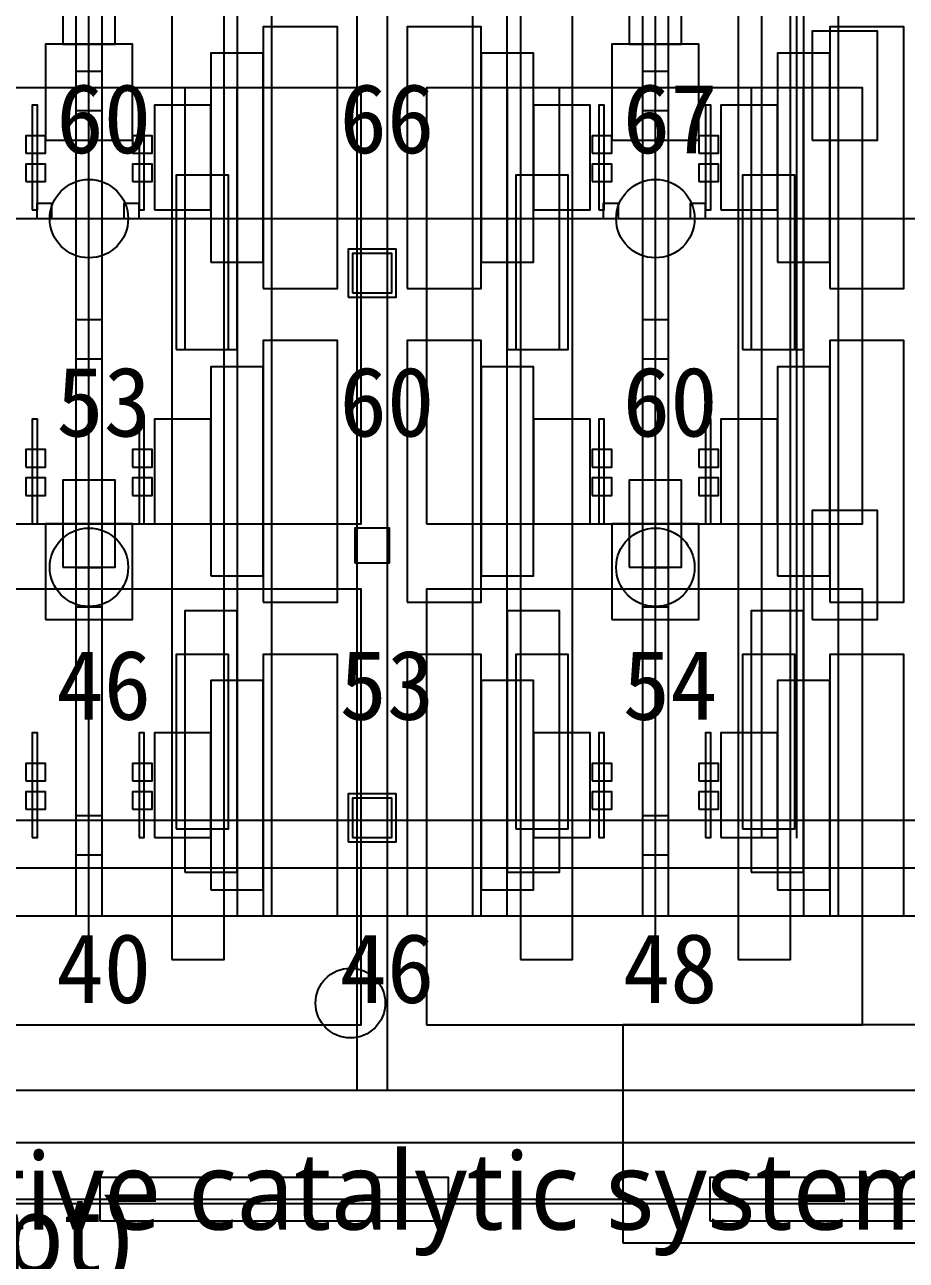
# Model space of a CAD drawing. Header units: metres. Extents: x -1640 to 1560, y -268 to 2338.
# Drawn here: x -341.73 to -321.49, y 1962.1 to 1990.45 of the extents above; entities that cross this region are included whole.
import ezdxf

# ---------------------------------------------------------------- set-up
doc = ezdxf.new("R2010")
doc.units = ezdxf.units.M
for name, color, linetype in [('1F_CHL', 4, 'Continuous'), ('1F_EHS_GAS_DETECTOR', 6, 'Continuous'), ('1F_EHS_SAFETY_SHOWER_EYEWASH_CONCEPT', 3, 'Continuous'), ('1F_PUMP', 2, 'Continuous'), ('1F_SCR', 3, 'Continuous'), ('1F_STRUCT_COLUMN', 8, 'Continuous'), ('1F_ZONE', 3, 'Continuous'), ('2F_CSF_LATERAL_RACK_CONCEPT', 9, 'Continuous'), ('2F_EHS_GAS_DETECTOR', 6, 'Continuous'), ('2F_RFG', 5, 'Continuous'), ('2F_STRUCT_COLUMN', 8, 'Continuous'), ('2F_VMB', 6, 'Continuous'), ('2F_ZONE', 3, 'Continuous'), ('3F_CLEANROOM_OVERHEAD_PIPE_DUCT_CONCEPT', 9, 'Continuous'), ('3F_EHS_EGRESS_DIST_M', 2, 'Continuous'), ('3F_ETCH', 2, 'Continuous'), ('3F_FOUP', 5, 'Continuous'), ('3F_OHT', 9, 'Continuous'), ('3F_OHTV', 1, 'Continuous'), ('3F_STRUCT_COLUMN', 8, 'Continuous'), ('3F_TBAR', 6, 'Continuous'), ('3F_ZONE', 3, 'Continuous'), ('4F_DCC', 3, 'Continuous'), ('4F_FFU', 1, 'Continuous'), ('4F_STRUCT_PLENUM_TRUSS_CONCEPT', 9, 'Continuous'), ('4F_ZONE', 3, 'Continuous'), ('5F_CHL', 4, 'Continuous'), ('5F_EHS_GAS_DETECTOR', 6, 'Continuous'), ('5F_EHS_SAFETY_SHOWER_EYEWASH_CONCEPT', 3, 'Continuous'), ('5F_PUMP', 2, 'Continuous'), ('5F_SCR', 3, 'Continuous'), ('5F_STRUCT_COLUMN', 8, 'Continuous'), ('5F_ZONE', 3, 'Continuous'), ('6F_CSF_LATERAL_RACK_CONCEPT', 9, 'Continuous'), ('6F_EHS_GAS_DETECTOR', 6, 'Continuous'), ('6F_RFG', 5, 'Continuous'), ('6F_STRUCT_COLUMN', 8, 'Continuous'), ('6F_VMB', 6, 'Continuous'), ('6F_ZONE', 3, 'Continuous'), ('7F_CLEANROOM_OVERHEAD_PIPE_DUCT_CONCEPT', 9, 'Continuous'), ('7F_EHS_EGRESS_DIST_M', 2, 'Continuous'), ('7F_ETCH', 2, 'Continuous'), ('7F_FOUP', 5, 'Continuous'), ('7F_OHT', 9, 'Continuous'), ('7F_OHTV', 1, 'Continuous'), ('7F_STRUCT_COLUMN', 8, 'Continuous'), ('7F_TBAR', 6, 'Continuous'), ('7F_ZONE', 3, 'Continuous'), ('8F_DCC', 3, 'Continuous'), ('8F_FFU', 1, 'Continuous'), ('8F_STRUCT_PLENUM_TRUSS_CONCEPT', 9, 'Continuous'), ('8F_ZONE', 3, 'Continuous'), ('EHS_GAS_SUPPLY', 3, 'Continuous'), ('EHS_PROCESS_EXHAUST', 1, 'Continuous'), ('EHS_TREATED_EXHAUST', 30, 'Continuous'), ('RF_RSC', 4, 'Continuous'), ('UTIL_CHW.R_CONCEPT', 2, 'Continuous'), ('UTIL_CHW.S_CONCEPT', 1, 'Continuous'), ('UTIL_EXH.ACID_CONCEPT', 4, 'Continuous'), ('UTIL_EXH.ALK_CONCEPT', 5, 'Continuous'), ('UTIL_GAS.SPEC_CONCEPT', 3, 'Continuous'), ('UTIL_PCW.R_CONCEPT', 1, 'Continuous'), ('UTIL_PCW.S_CONCEPT', 6, 'Continuous'), ('UTIL_TEXT', 7, 'Continuous'), ('UTIL_WW.AA_CONCEPT', 3, 'Continuous'), ('UTIL_WW.F_CONCEPT', 2, 'Continuous'), ('UTIL_WW.ORG_CONCEPT', 4, 'Continuous')]:
    doc.layers.add(name, color=color, linetype=linetype)
doc.styles.add('KO', font='malgun.ttf')

msp = doc.modelspace()

# ---------------------------------------------------------------- linework, layer by layer
at = {"layer": '1F_CHL'}
for points in [[(-323.65, 1987.8), (-322.15, 1987.8), (-322.15, 1990.3), (-323.65, 1990.3)], [(-323.65, 1976.8), (-322.15, 1976.8), (-322.15, 1979.3), (-323.65, 1979.3)]]:
    msp.add_lwpolyline(points, close=True, dxfattribs=at)
at = {"layer": '1F_EHS_GAS_DETECTOR'}
for centre in [(-340.25, 1978), (-327.25, 1978)]:
    msp.add_circle(centre, 0.9, dxfattribs=at)
at = {"layer": '1F_EHS_SAFETY_SHOWER_EYEWASH_CONCEPT'}
msp.add_circle((-334.25, 1968), 0.8, dxfattribs=at)
at = {"layer": '1F_PUMP'}
for points in [[(-338.25, 1983), (-337.05, 1983), (-337.05, 1987), (-338.25, 1987)], [(-330.45, 1983), (-329.25, 1983), (-329.25, 1987), (-330.45, 1987)], [(-325.25, 1983), (-324.05, 1983), (-324.05, 1987), (-325.25, 1987)], [(-338.25, 1972), (-337.05, 1972), (-337.05, 1976), (-338.25, 1976)], [(-330.45, 1972), (-329.25, 1972), (-329.25, 1976), (-330.45, 1976)], [(-325.25, 1972), (-324.05, 1972), (-324.05, 1976), (-325.25, 1976)]]:
    msp.add_lwpolyline(points, close=True, dxfattribs=at)
at = {"layer": '1F_SCR'}
for points in [[(-341.25, 1987.8), (-339.25, 1987.8), (-339.25, 1990), (-341.25, 1990)], [(-328.25, 1987.8), (-326.25, 1987.8), (-326.25, 1990), (-328.25, 1990)], [(-341.25, 1976.8), (-339.25, 1976.8), (-339.25, 1979), (-341.25, 1979)], [(-328.25, 1976.8), (-326.25, 1976.8), (-326.25, 1979), (-328.25, 1979)]]:
    msp.add_lwpolyline(points, close=True, dxfattribs=at)
at = {"layer": '1F_STRUCT_COLUMN'}
for points in [[(-334.3, 1984.2), (-333.2, 1984.2), (-333.2, 1985.3), (-334.3, 1985.3)], [(-334.3, 1971.7), (-333.2, 1971.7), (-333.2, 1972.8), (-334.3, 1972.8)]]:
    msp.add_lwpolyline(points, close=True, dxfattribs=at)
at = {"layer": '1F_ZONE'}
msp.add_lwpolyline([(-472, 1966), (-247.5, 1966), (-247.5, 2117), (-472, 2117)], close=True, dxfattribs=at)
at = {"layer": '2F_CSF_LATERAL_RACK_CONCEPT'}
for points in [[(-336.85, 1970), (-336.05, 1970), (-336.05, 2113), (-336.85, 2113)], [(-331.45, 1970), (-330.65, 1970), (-330.65, 2113), (-331.45, 2113)], [(-323.85, 1970), (-323.05, 1970), (-323.05, 2113), (-323.85, 2113)]]:
    msp.add_lwpolyline(points, close=True, dxfattribs=at)
at = {"layer": '2F_EHS_GAS_DETECTOR'}
for centre in [(-340.25, 1986), (-327.25, 1986)]:
    msp.add_circle(centre, 0.9, dxfattribs=at)
at = {"layer": '2F_RFG'}
for points in [[(-338.05, 1983), (-336.85, 1983), (-336.85, 1989), (-338.05, 1989)], [(-330.65, 1983), (-329.45, 1983), (-329.45, 1989), (-330.65, 1989)], [(-325.05, 1983), (-323.85, 1983), (-323.85, 1989), (-325.05, 1989)], [(-338.05, 1971), (-336.85, 1971), (-336.85, 1977), (-338.05, 1977)], [(-330.65, 1971), (-329.45, 1971), (-329.45, 1977), (-330.65, 1977)], [(-325.05, 1971), (-323.85, 1971), (-323.85, 1977), (-325.05, 1977)]]:
    msp.add_lwpolyline(points, close=True, dxfattribs=at)
at = {"layer": '2F_STRUCT_COLUMN'}
for points in [[(-334.2, 1984.3), (-333.3, 1984.3), (-333.3, 1985.2), (-334.2, 1985.2)], [(-334.2, 1971.8), (-333.3, 1971.8), (-333.3, 1972.7), (-334.2, 1972.7)]]:
    msp.add_lwpolyline(points, close=True, dxfattribs=at)
at = {"layer": '2F_VMB'}
for points in [[(-340.85, 1990), (-339.65, 1990), (-339.65, 1992), (-340.85, 1992)], [(-327.85, 1990), (-326.65, 1990), (-326.65, 1992), (-327.85, 1992)], [(-340.85, 1978), (-339.65, 1978), (-339.65, 1980), (-340.85, 1980)], [(-327.85, 1978), (-326.65, 1978), (-326.65, 1980), (-327.85, 1980)]]:
    msp.add_lwpolyline(points, close=True, dxfattribs=at)
at = {"layer": '2F_ZONE'}
msp.add_lwpolyline([(-472, 1966), (-247.5, 1966), (-247.5, 2117), (-472, 2117)], close=True, dxfattribs=at)
at = {"layer": '3F_CLEANROOM_OVERHEAD_PIPE_DUCT_CONCEPT'}
for points in [[(-338.35, 1969), (-337.15, 1969), (-337.15, 2114), (-338.35, 2114)], [(-330.35, 1969), (-329.15, 1969), (-329.15, 2114), (-330.35, 2114)], [(-325.35, 1969), (-324.15, 1969), (-324.15, 2114), (-325.35, 2114)]]:
    msp.add_lwpolyline(points, close=True, dxfattribs=at)
at = {"layer": '3F_ETCH'}
for points in [[(-336.25, 1984.4), (-334.55, 1984.4), (-334.55, 1990.4), (-336.25, 1990.4)], [(-332.95, 1984.4), (-331.25, 1984.4), (-331.25, 1990.4), (-332.95, 1990.4)], [(-323.25, 1984.4), (-321.55, 1984.4), (-321.55, 1990.4), (-323.25, 1990.4)], [(-337.45, 1985), (-336.25, 1985), (-336.25, 1989.8), (-337.45, 1989.8)], [(-331.25, 1985), (-330.05, 1985), (-330.05, 1989.8), (-331.25, 1989.8)], [(-324.45, 1985), (-323.25, 1985), (-323.25, 1989.8), (-324.45, 1989.8)], [(-338.75, 1986.2), (-337.45, 1986.2), (-337.45, 1988.6), (-338.75, 1988.6)], [(-330.05, 1986.2), (-328.75, 1986.2), (-328.75, 1988.6), (-330.05, 1988.6)], [(-325.75, 1986.2), (-324.45, 1986.2), (-324.45, 1988.6), (-325.75, 1988.6)], [(-336.25, 1977.2), (-334.55, 1977.2), (-334.55, 1983.2), (-336.25, 1983.2)], [(-332.95, 1977.2), (-331.25, 1977.2), (-331.25, 1983.2), (-332.95, 1983.2)], [(-323.25, 1977.2), (-321.55, 1977.2), (-321.55, 1983.2), (-323.25, 1983.2)], [(-337.45, 1977.8), (-336.25, 1977.8), (-336.25, 1982.6), (-337.45, 1982.6)], [(-331.25, 1977.8), (-330.05, 1977.8), (-330.05, 1982.6), (-331.25, 1982.6)], [(-324.45, 1977.8), (-323.25, 1977.8), (-323.25, 1982.6), (-324.45, 1982.6)], [(-338.75, 1979), (-337.45, 1979), (-337.45, 1981.4), (-338.75, 1981.4)], [(-330.05, 1979), (-328.75, 1979), (-328.75, 1981.4), (-330.05, 1981.4)], [(-325.75, 1979), (-324.45, 1979), (-324.45, 1981.4), (-325.75, 1981.4)], [(-336.25, 1970), (-334.55, 1970), (-334.55, 1976), (-336.25, 1976)], [(-332.95, 1970), (-331.25, 1970), (-331.25, 1976), (-332.95, 1976)], [(-323.25, 1970), (-321.55, 1970), (-321.55, 1976), (-323.25, 1976)], [(-337.45, 1970.6), (-336.25, 1970.6), (-336.25, 1975.4), (-337.45, 1975.4)], [(-331.25, 1970.6), (-330.05, 1970.6), (-330.05, 1975.4), (-331.25, 1975.4)], [(-324.45, 1970.6), (-323.25, 1970.6), (-323.25, 1975.4), (-324.45, 1975.4)], [(-338.75, 1971.8), (-337.45, 1971.8), (-337.45, 1974.2), (-338.75, 1974.2)], [(-330.05, 1971.8), (-328.75, 1971.8), (-328.75, 1974.2), (-330.05, 1974.2)], [(-325.75, 1971.8), (-324.45, 1971.8), (-324.45, 1974.2), (-325.75, 1974.2)]]:
    msp.add_lwpolyline(points, close=True, dxfattribs=at)
at = {"layer": '3F_FOUP'}
for points in [[(-341.7, 1987.5), (-341.25, 1987.5), (-341.25, 1987.9), (-341.7, 1987.9)], [(-339.25, 1987.5), (-338.8, 1987.5), (-338.8, 1987.9), (-339.25, 1987.9)], [(-328.7, 1987.5), (-328.25, 1987.5), (-328.25, 1987.9), (-328.7, 1987.9)], [(-326.25, 1987.5), (-325.8, 1987.5), (-325.8, 1987.9), (-326.25, 1987.9)], [(-341.7, 1986.85), (-341.25, 1986.85), (-341.25, 1987.25), (-341.7, 1987.25)], [(-339.25, 1986.85), (-338.8, 1986.85), (-338.8, 1987.25), (-339.25, 1987.25)], [(-328.7, 1986.85), (-328.25, 1986.85), (-328.25, 1987.25), (-328.7, 1987.25)], [(-326.25, 1986.85), (-325.8, 1986.85), (-325.8, 1987.25), (-326.25, 1987.25)], [(-341.7, 1980.3), (-341.25, 1980.3), (-341.25, 1980.7), (-341.7, 1980.7)], [(-339.25, 1980.3), (-338.8, 1980.3), (-338.8, 1980.7), (-339.25, 1980.7)], [(-328.7, 1980.3), (-328.25, 1980.3), (-328.25, 1980.7), (-328.7, 1980.7)], [(-326.25, 1980.3), (-325.8, 1980.3), (-325.8, 1980.7), (-326.25, 1980.7)], [(-341.7, 1979.65), (-341.25, 1979.65), (-341.25, 1980.05), (-341.7, 1980.05)], [(-339.25, 1979.65), (-338.8, 1979.65), (-338.8, 1980.05), (-339.25, 1980.05)], [(-328.7, 1979.65), (-328.25, 1979.65), (-328.25, 1980.05), (-328.7, 1980.05)], [(-326.25, 1979.65), (-325.8, 1979.65), (-325.8, 1980.05), (-326.25, 1980.05)], [(-341.7, 1973.1), (-341.25, 1973.1), (-341.25, 1973.5), (-341.7, 1973.5)], [(-339.25, 1973.1), (-338.8, 1973.1), (-338.8, 1973.5), (-339.25, 1973.5)], [(-328.7, 1973.1), (-328.25, 1973.1), (-328.25, 1973.5), (-328.7, 1973.5)], [(-326.25, 1973.1), (-325.8, 1973.1), (-325.8, 1973.5), (-326.25, 1973.5)], [(-341.7, 1972.45), (-341.25, 1972.45), (-341.25, 1972.85), (-341.7, 1972.85)], [(-339.25, 1972.45), (-338.8, 1972.45), (-338.8, 1972.85), (-339.25, 1972.85)], [(-328.7, 1972.45), (-328.25, 1972.45), (-328.25, 1972.85), (-328.7, 1972.85)], [(-326.25, 1972.45), (-325.8, 1972.45), (-325.8, 1972.85), (-326.25, 1972.85)]]:
    msp.add_lwpolyline(points, close=True, dxfattribs=at)
at = {"layer": '3F_OHT'}
for p, q in [((-340.25, 1969), (-340.25, 2037.5)), ((-327.25, 1969), (-327.25, 2037.5))]:
    msp.add_line(p, q, dxfattribs=at)
at = {"layer": '3F_OHTV'}
for points in [[(-340.55, 1988.48), (-339.95, 1988.48), (-339.95, 1989.38), (-340.55, 1989.38)], [(-327.55, 1988.48), (-326.95, 1988.48), (-326.95, 1989.38), (-327.55, 1989.38)], [(-340.55, 1982.78), (-339.95, 1982.78), (-339.95, 1983.68), (-340.55, 1983.68)], [(-327.55, 1982.78), (-326.95, 1982.78), (-326.95, 1983.68), (-327.55, 1983.68)], [(-340.55, 1977.09), (-339.95, 1977.09), (-339.95, 1977.99), (-340.55, 1977.99)], [(-327.55, 1977.09), (-326.95, 1977.09), (-326.95, 1977.99), (-327.55, 1977.99)], [(-340.55, 1971.4), (-339.95, 1971.4), (-339.95, 1972.3), (-340.55, 1972.3)], [(-327.55, 1971.4), (-326.95, 1971.4), (-326.95, 1972.3), (-327.55, 1972.3)]]:
    msp.add_lwpolyline(points, close=True, dxfattribs=at)
at = {"layer": '3F_STRUCT_COLUMN'}
msp.add_lwpolyline([(-334.15, 1978.1), (-333.35, 1978.1), (-333.35, 1978.9), (-334.15, 1978.9)], close=True, dxfattribs=at)
at = {"layer": '3F_TBAR'}
for points in [[(-341.55, 1986.2), (-341.43, 1986.2), (-341.43, 1988.6), (-341.55, 1988.6)], [(-339.1, 1986.2), (-338.98, 1986.2), (-338.98, 1988.6), (-339.1, 1988.6)], [(-328.55, 1986.2), (-328.43, 1986.2), (-328.43, 1988.6), (-328.55, 1988.6)], [(-326.1, 1986.2), (-325.98, 1986.2), (-325.98, 1988.6), (-326.1, 1988.6)], [(-341.55, 1979), (-341.43, 1979), (-341.43, 1981.4), (-341.55, 1981.4)], [(-339.1, 1979), (-338.98, 1979), (-338.98, 1981.4), (-339.1, 1981.4)], [(-328.55, 1979), (-328.43, 1979), (-328.43, 1981.4), (-328.55, 1981.4)], [(-326.1, 1979), (-325.98, 1979), (-325.98, 1981.4), (-326.1, 1981.4)], [(-341.55, 1971.8), (-341.43, 1971.8), (-341.43, 1974.2), (-341.55, 1974.2)], [(-339.1, 1971.8), (-338.98, 1971.8), (-338.98, 1974.2), (-339.1, 1974.2)], [(-328.55, 1971.8), (-328.43, 1971.8), (-328.43, 1974.2), (-328.55, 1974.2)], [(-326.1, 1971.8), (-325.98, 1971.8), (-325.98, 1974.2), (-326.1, 1974.2)]]:
    msp.add_lwpolyline(points, close=True, dxfattribs=at)
at = {"layer": '3F_ZONE'}
msp.add_lwpolyline([(-472, 1966), (-247.5, 1966), (-247.5, 2117), (-472, 2117)], close=True, dxfattribs=at)
at = {"layer": '4F_DCC'}
for points in [[(-340, 1963), (-332, 1963), (-332, 1964), (-340, 1964)], [(-326, 1963), (-318, 1963), (-318, 1964), (-326, 1964)]]:
    msp.add_lwpolyline(points, close=True, dxfattribs=at)
at = {"layer": '4F_FFU'}
for points in [[(-344, 1979), (-334, 1979), (-334, 1989), (-344, 1989)], [(-332.5, 1979), (-322.5, 1979), (-322.5, 1989), (-332.5, 1989)], [(-344, 1967.5), (-334, 1967.5), (-334, 1977.5), (-344, 1977.5)], [(-332.5, 1967.5), (-322.5, 1967.5), (-322.5, 1977.5), (-332.5, 1977.5)]]:
    msp.add_lwpolyline(points, close=True, dxfattribs=at)
at = {"layer": '4F_STRUCT_PLENUM_TRUSS_CONCEPT'}
msp.add_lwpolyline([(-334.1, 1966), (-333.4, 1966), (-333.4, 2117), (-334.1, 2117)], close=True, dxfattribs=at)
at = {"layer": '4F_ZONE'}
msp.add_lwpolyline([(-472, 1966), (-247.5, 1966), (-247.5, 2117), (-472, 2117)], close=True, dxfattribs=at)
at = {"layer": '5F_CHL'}
for points in [[(-323.65, 1987.8), (-322.15, 1987.8), (-322.15, 1990.3), (-323.65, 1990.3)], [(-323.65, 1976.8), (-322.15, 1976.8), (-322.15, 1979.3), (-323.65, 1979.3)]]:
    msp.add_lwpolyline(points, close=True, dxfattribs=at)
at = {"layer": '5F_EHS_GAS_DETECTOR'}
for centre in [(-340.25, 1978), (-327.25, 1978)]:
    msp.add_circle(centre, 0.9, dxfattribs=at)
at = {"layer": '5F_EHS_SAFETY_SHOWER_EYEWASH_CONCEPT'}
msp.add_circle((-334.25, 1968), 0.8, dxfattribs=at)
at = {"layer": '5F_PUMP'}
for points in [[(-338.25, 1983), (-337.05, 1983), (-337.05, 1987), (-338.25, 1987)], [(-330.45, 1983), (-329.25, 1983), (-329.25, 1987), (-330.45, 1987)], [(-325.25, 1983), (-324.05, 1983), (-324.05, 1987), (-325.25, 1987)], [(-338.25, 1972), (-337.05, 1972), (-337.05, 1976), (-338.25, 1976)], [(-330.45, 1972), (-329.25, 1972), (-329.25, 1976), (-330.45, 1976)], [(-325.25, 1972), (-324.05, 1972), (-324.05, 1976), (-325.25, 1976)]]:
    msp.add_lwpolyline(points, close=True, dxfattribs=at)
at = {"layer": '5F_SCR'}
for points in [[(-341.25, 1987.8), (-339.25, 1987.8), (-339.25, 1990), (-341.25, 1990)], [(-328.25, 1987.8), (-326.25, 1987.8), (-326.25, 1990), (-328.25, 1990)], [(-341.25, 1976.8), (-339.25, 1976.8), (-339.25, 1979), (-341.25, 1979)], [(-328.25, 1976.8), (-326.25, 1976.8), (-326.25, 1979), (-328.25, 1979)]]:
    msp.add_lwpolyline(points, close=True, dxfattribs=at)
at = {"layer": '5F_STRUCT_COLUMN'}
for points in [[(-334.3, 1984.2), (-333.2, 1984.2), (-333.2, 1985.3), (-334.3, 1985.3)], [(-334.3, 1971.7), (-333.2, 1971.7), (-333.2, 1972.8), (-334.3, 1972.8)]]:
    msp.add_lwpolyline(points, close=True, dxfattribs=at)
at = {"layer": '5F_ZONE'}
msp.add_lwpolyline([(-472, 1966), (-247.5, 1966), (-247.5, 2117), (-472, 2117)], close=True, dxfattribs=at)
at = {"layer": '6F_CSF_LATERAL_RACK_CONCEPT'}
for points in [[(-336.85, 1970), (-336.05, 1970), (-336.05, 2113), (-336.85, 2113)], [(-331.45, 1970), (-330.65, 1970), (-330.65, 2113), (-331.45, 2113)], [(-323.85, 1970), (-323.05, 1970), (-323.05, 2113), (-323.85, 2113)]]:
    msp.add_lwpolyline(points, close=True, dxfattribs=at)
at = {"layer": '6F_EHS_GAS_DETECTOR'}
for centre in [(-340.25, 1986), (-327.25, 1986)]:
    msp.add_circle(centre, 0.9, dxfattribs=at)
at = {"layer": '6F_RFG'}
for points in [[(-338.05, 1983), (-336.85, 1983), (-336.85, 1989), (-338.05, 1989)], [(-330.65, 1983), (-329.45, 1983), (-329.45, 1989), (-330.65, 1989)], [(-325.05, 1983), (-323.85, 1983), (-323.85, 1989), (-325.05, 1989)], [(-338.05, 1971), (-336.85, 1971), (-336.85, 1977), (-338.05, 1977)], [(-330.65, 1971), (-329.45, 1971), (-329.45, 1977), (-330.65, 1977)], [(-325.05, 1971), (-323.85, 1971), (-323.85, 1977), (-325.05, 1977)]]:
    msp.add_lwpolyline(points, close=True, dxfattribs=at)
at = {"layer": '6F_STRUCT_COLUMN'}
for points in [[(-334.2, 1984.3), (-333.3, 1984.3), (-333.3, 1985.2), (-334.2, 1985.2)], [(-334.2, 1971.8), (-333.3, 1971.8), (-333.3, 1972.7), (-334.2, 1972.7)]]:
    msp.add_lwpolyline(points, close=True, dxfattribs=at)
at = {"layer": '6F_VMB'}
for points in [[(-340.85, 1990), (-339.65, 1990), (-339.65, 1992), (-340.85, 1992)], [(-327.85, 1990), (-326.65, 1990), (-326.65, 1992), (-327.85, 1992)], [(-340.85, 1978), (-339.65, 1978), (-339.65, 1980), (-340.85, 1980)], [(-327.85, 1978), (-326.65, 1978), (-326.65, 1980), (-327.85, 1980)]]:
    msp.add_lwpolyline(points, close=True, dxfattribs=at)
at = {"layer": '6F_ZONE'}
msp.add_lwpolyline([(-472, 1966), (-247.5, 1966), (-247.5, 2117), (-472, 2117)], close=True, dxfattribs=at)
at = {"layer": '7F_CLEANROOM_OVERHEAD_PIPE_DUCT_CONCEPT'}
for points in [[(-338.35, 1969), (-337.15, 1969), (-337.15, 2114), (-338.35, 2114)], [(-330.35, 1969), (-329.15, 1969), (-329.15, 2114), (-330.35, 2114)], [(-325.35, 1969), (-324.15, 1969), (-324.15, 2114), (-325.35, 2114)]]:
    msp.add_lwpolyline(points, close=True, dxfattribs=at)
at = {"layer": '7F_ETCH'}
for points in [[(-336.25, 1984.4), (-334.55, 1984.4), (-334.55, 1990.4), (-336.25, 1990.4)], [(-332.95, 1984.4), (-331.25, 1984.4), (-331.25, 1990.4), (-332.95, 1990.4)], [(-323.25, 1984.4), (-321.55, 1984.4), (-321.55, 1990.4), (-323.25, 1990.4)], [(-337.45, 1985), (-336.25, 1985), (-336.25, 1989.8), (-337.45, 1989.8)], [(-331.25, 1985), (-330.05, 1985), (-330.05, 1989.8), (-331.25, 1989.8)], [(-324.45, 1985), (-323.25, 1985), (-323.25, 1989.8), (-324.45, 1989.8)], [(-338.75, 1986.2), (-337.45, 1986.2), (-337.45, 1988.6), (-338.75, 1988.6)], [(-330.05, 1986.2), (-328.75, 1986.2), (-328.75, 1988.6), (-330.05, 1988.6)], [(-325.75, 1986.2), (-324.45, 1986.2), (-324.45, 1988.6), (-325.75, 1988.6)], [(-336.25, 1977.2), (-334.55, 1977.2), (-334.55, 1983.2), (-336.25, 1983.2)], [(-332.95, 1977.2), (-331.25, 1977.2), (-331.25, 1983.2), (-332.95, 1983.2)], [(-323.25, 1977.2), (-321.55, 1977.2), (-321.55, 1983.2), (-323.25, 1983.2)], [(-337.45, 1977.8), (-336.25, 1977.8), (-336.25, 1982.6), (-337.45, 1982.6)], [(-331.25, 1977.8), (-330.05, 1977.8), (-330.05, 1982.6), (-331.25, 1982.6)], [(-324.45, 1977.8), (-323.25, 1977.8), (-323.25, 1982.6), (-324.45, 1982.6)], [(-338.75, 1979), (-337.45, 1979), (-337.45, 1981.4), (-338.75, 1981.4)], [(-330.05, 1979), (-328.75, 1979), (-328.75, 1981.4), (-330.05, 1981.4)], [(-325.75, 1979), (-324.45, 1979), (-324.45, 1981.4), (-325.75, 1981.4)], [(-336.25, 1970), (-334.55, 1970), (-334.55, 1976), (-336.25, 1976)], [(-332.95, 1970), (-331.25, 1970), (-331.25, 1976), (-332.95, 1976)], [(-323.25, 1970), (-321.55, 1970), (-321.55, 1976), (-323.25, 1976)], [(-337.45, 1970.6), (-336.25, 1970.6), (-336.25, 1975.4), (-337.45, 1975.4)], [(-331.25, 1970.6), (-330.05, 1970.6), (-330.05, 1975.4), (-331.25, 1975.4)], [(-324.45, 1970.6), (-323.25, 1970.6), (-323.25, 1975.4), (-324.45, 1975.4)], [(-338.75, 1971.8), (-337.45, 1971.8), (-337.45, 1974.2), (-338.75, 1974.2)], [(-330.05, 1971.8), (-328.75, 1971.8), (-328.75, 1974.2), (-330.05, 1974.2)], [(-325.75, 1971.8), (-324.45, 1971.8), (-324.45, 1974.2), (-325.75, 1974.2)]]:
    msp.add_lwpolyline(points, close=True, dxfattribs=at)
at = {"layer": '7F_FOUP'}
for points in [[(-341.7, 1987.5), (-341.25, 1987.5), (-341.25, 1987.9), (-341.7, 1987.9)], [(-339.25, 1987.5), (-338.8, 1987.5), (-338.8, 1987.9), (-339.25, 1987.9)], [(-328.7, 1987.5), (-328.25, 1987.5), (-328.25, 1987.9), (-328.7, 1987.9)], [(-326.25, 1987.5), (-325.8, 1987.5), (-325.8, 1987.9), (-326.25, 1987.9)], [(-341.7, 1986.85), (-341.25, 1986.85), (-341.25, 1987.25), (-341.7, 1987.25)], [(-339.25, 1986.85), (-338.8, 1986.85), (-338.8, 1987.25), (-339.25, 1987.25)], [(-328.7, 1986.85), (-328.25, 1986.85), (-328.25, 1987.25), (-328.7, 1987.25)], [(-326.25, 1986.85), (-325.8, 1986.85), (-325.8, 1987.25), (-326.25, 1987.25)], [(-341.7, 1980.3), (-341.25, 1980.3), (-341.25, 1980.7), (-341.7, 1980.7)], [(-339.25, 1980.3), (-338.8, 1980.3), (-338.8, 1980.7), (-339.25, 1980.7)], [(-328.7, 1980.3), (-328.25, 1980.3), (-328.25, 1980.7), (-328.7, 1980.7)], [(-326.25, 1980.3), (-325.8, 1980.3), (-325.8, 1980.7), (-326.25, 1980.7)], [(-341.7, 1979.65), (-341.25, 1979.65), (-341.25, 1980.05), (-341.7, 1980.05)], [(-339.25, 1979.65), (-338.8, 1979.65), (-338.8, 1980.05), (-339.25, 1980.05)], [(-328.7, 1979.65), (-328.25, 1979.65), (-328.25, 1980.05), (-328.7, 1980.05)], [(-326.25, 1979.65), (-325.8, 1979.65), (-325.8, 1980.05), (-326.25, 1980.05)], [(-341.7, 1973.1), (-341.25, 1973.1), (-341.25, 1973.5), (-341.7, 1973.5)], [(-339.25, 1973.1), (-338.8, 1973.1), (-338.8, 1973.5), (-339.25, 1973.5)], [(-328.7, 1973.1), (-328.25, 1973.1), (-328.25, 1973.5), (-328.7, 1973.5)], [(-326.25, 1973.1), (-325.8, 1973.1), (-325.8, 1973.5), (-326.25, 1973.5)], [(-341.7, 1972.45), (-341.25, 1972.45), (-341.25, 1972.85), (-341.7, 1972.85)], [(-339.25, 1972.45), (-338.8, 1972.45), (-338.8, 1972.85), (-339.25, 1972.85)], [(-328.7, 1972.45), (-328.25, 1972.45), (-328.25, 1972.85), (-328.7, 1972.85)], [(-326.25, 1972.45), (-325.8, 1972.45), (-325.8, 1972.85), (-326.25, 1972.85)]]:
    msp.add_lwpolyline(points, close=True, dxfattribs=at)
at = {"layer": '7F_OHT'}
for p, q in [((-340.25, 1969), (-340.25, 2037.5)), ((-327.25, 1969), (-327.25, 2037.5))]:
    msp.add_line(p, q, dxfattribs=at)
at = {"layer": '7F_OHTV'}
for points in [[(-340.55, 1988.48), (-339.95, 1988.48), (-339.95, 1989.38), (-340.55, 1989.38)], [(-327.55, 1988.48), (-326.95, 1988.48), (-326.95, 1989.38), (-327.55, 1989.38)], [(-340.55, 1982.78), (-339.95, 1982.78), (-339.95, 1983.68), (-340.55, 1983.68)], [(-327.55, 1982.78), (-326.95, 1982.78), (-326.95, 1983.68), (-327.55, 1983.68)], [(-340.55, 1977.09), (-339.95, 1977.09), (-339.95, 1977.99), (-340.55, 1977.99)], [(-327.55, 1977.09), (-326.95, 1977.09), (-326.95, 1977.99), (-327.55, 1977.99)], [(-340.55, 1971.4), (-339.95, 1971.4), (-339.95, 1972.3), (-340.55, 1972.3)], [(-327.55, 1971.4), (-326.95, 1971.4), (-326.95, 1972.3), (-327.55, 1972.3)]]:
    msp.add_lwpolyline(points, close=True, dxfattribs=at)
at = {"layer": '7F_STRUCT_COLUMN'}
msp.add_lwpolyline([(-334.15, 1978.1), (-333.35, 1978.1), (-333.35, 1978.9), (-334.15, 1978.9)], close=True, dxfattribs=at)
at = {"layer": '7F_TBAR'}
for points in [[(-341.55, 1986.2), (-341.43, 1986.2), (-341.43, 1988.6), (-341.55, 1988.6)], [(-339.1, 1986.2), (-338.98, 1986.2), (-338.98, 1988.6), (-339.1, 1988.6)], [(-328.55, 1986.2), (-328.43, 1986.2), (-328.43, 1988.6), (-328.55, 1988.6)], [(-326.1, 1986.2), (-325.98, 1986.2), (-325.98, 1988.6), (-326.1, 1988.6)], [(-341.55, 1979), (-341.43, 1979), (-341.43, 1981.4), (-341.55, 1981.4)], [(-339.1, 1979), (-338.98, 1979), (-338.98, 1981.4), (-339.1, 1981.4)], [(-328.55, 1979), (-328.43, 1979), (-328.43, 1981.4), (-328.55, 1981.4)], [(-326.1, 1979), (-325.98, 1979), (-325.98, 1981.4), (-326.1, 1981.4)], [(-341.55, 1971.8), (-341.43, 1971.8), (-341.43, 1974.2), (-341.55, 1974.2)], [(-339.1, 1971.8), (-338.98, 1971.8), (-338.98, 1974.2), (-339.1, 1974.2)], [(-328.55, 1971.8), (-328.43, 1971.8), (-328.43, 1974.2), (-328.55, 1974.2)], [(-326.1, 1971.8), (-325.98, 1971.8), (-325.98, 1974.2), (-326.1, 1974.2)]]:
    msp.add_lwpolyline(points, close=True, dxfattribs=at)
at = {"layer": '7F_ZONE'}
msp.add_lwpolyline([(-472, 1966), (-247.5, 1966), (-247.5, 2117), (-472, 2117)], close=True, dxfattribs=at)
at = {"layer": '8F_DCC'}
for points in [[(-340, 1963), (-332, 1963), (-332, 1964), (-340, 1964)], [(-326, 1963), (-318, 1963), (-318, 1964), (-326, 1964)]]:
    msp.add_lwpolyline(points, close=True, dxfattribs=at)
at = {"layer": '8F_FFU'}
for points in [[(-344, 1979), (-334, 1979), (-334, 1989), (-344, 1989)], [(-332.5, 1979), (-322.5, 1979), (-322.5, 1989), (-332.5, 1989)], [(-344, 1967.5), (-334, 1967.5), (-334, 1977.5), (-344, 1977.5)], [(-332.5, 1967.5), (-322.5, 1967.5), (-322.5, 1977.5), (-332.5, 1977.5)]]:
    msp.add_lwpolyline(points, close=True, dxfattribs=at)
at = {"layer": '8F_STRUCT_PLENUM_TRUSS_CONCEPT'}
msp.add_lwpolyline([(-334.1, 1966), (-333.4, 1966), (-333.4, 2117), (-334.1, 2117)], close=True, dxfattribs=at)
at = {"layer": '8F_ZONE'}
msp.add_lwpolyline([(-472, 1966), (-247.5, 1966), (-247.5, 2117), (-472, 2117)], close=True, dxfattribs=at)
at = {"layer": 'EHS_GAS_SUPPLY'}
for points in [[(-339.45, 1986), (-339.1, 1986), (-339.1, 1986.35), (-339.45, 1986.35)], [(-339.45, 1986), (-339.1, 1986), (-339.1, 1986.35), (-339.45, 1986.35)], [(-326.45, 1986), (-326.1, 1986), (-326.1, 1986.35), (-326.45, 1986.35)], [(-326.45, 1986), (-326.1, 1986), (-326.1, 1986.35), (-326.45, 1986.35)]]:
    msp.add_lwpolyline(points, close=True, dxfattribs=at)
at = {"layer": 'EHS_PROCESS_EXHAUST'}
for points in [[(-341.45, 1986), (-341.1, 1986), (-341.1, 1986.35), (-341.45, 1986.35)], [(-341.45, 1986), (-341.1, 1986), (-341.1, 1986.35), (-341.45, 1986.35)], [(-328.45, 1986), (-328.1, 1986), (-328.1, 1986.35), (-328.45, 1986.35)], [(-328.45, 1986), (-328.1, 1986), (-328.1, 1986.35), (-328.45, 1986.35)]]:
    msp.add_lwpolyline(points, close=True, dxfattribs=at)
at = {"layer": 'EHS_TREATED_EXHAUST'}
for points in [[(-340.55, 1970), (-339.95, 1970), (-339.95, 2125), (-340.55, 2125)], [(-340.55, 1970), (-339.95, 1970), (-339.95, 2125), (-340.55, 2125)], [(-327.55, 1970), (-326.95, 1970), (-326.95, 2125), (-327.55, 2125)], [(-327.55, 1970), (-326.95, 1970), (-326.95, 2125), (-327.55, 2125)]]:
    msp.add_lwpolyline(points, close=True, dxfattribs=at)
at = {"layer": 'RF_RSC'}
msp.add_lwpolyline([(-328, 1962.5), (-321, 1962.5), (-321, 1967.5), (-328, 1967.5)], close=True, dxfattribs=at)
at = {"layer": 'UTIL_CHW.R_CONCEPT'}
msp.add_line((-467.2, 1964.8), (-1.2, 1964.8), dxfattribs=at)
msp.add_line((-467.2, 1964.8), (-1.2, 1964.8), dxfattribs=at)
at = {"layer": 'UTIL_CHW.S_CONCEPT'}
msp.add_line((-468.5, 1963.5), (-2.5, 1963.5), dxfattribs=at)
msp.add_line((-468.5, 1963.5), (-2.5, 1963.5), dxfattribs=at)
at = {"layer": 'UTIL_EXH.ACID_CONCEPT'}
msp.add_line((-470.4, 1964.8), (-0.6, 1964.8), dxfattribs=at)
msp.add_line((-470.4, 1964.8), (-0.6, 1964.8), dxfattribs=at)
at = {"layer": 'UTIL_EXH.ALK_CONCEPT'}
msp.add_line((-470.4, 1963.4), (-0.6, 1963.4), dxfattribs=at)
msp.add_line((-470.4, 1963.4), (-0.6, 1963.4), dxfattribs=at)
at = {"layer": 'UTIL_GAS.SPEC_CONCEPT'}
msp.add_line((-466.3, 1986), (-2.7, 1986), dxfattribs=at)
msp.add_line((-466.3, 1986), (-2.7, 1986), dxfattribs=at)
at = {"layer": 'UTIL_PCW.R_CONCEPT'}
msp.add_line((-324.005, 1971.78), (-324.005, 2111.23), dxfattribs=at)
msp.add_line((-324.005, 1971.78), (-324.005, 2111.23), dxfattribs=at)
at = {"layer": 'UTIL_PCW.S_CONCEPT'}
msp.add_line((-324.805, 1971.78), (-324.805, 2111.23), dxfattribs=at)
msp.add_line((-324.805, 1971.78), (-324.805, 2111.23), dxfattribs=at)
at = {"layer": 'UTIL_WW.AA_CONCEPT'}
msp.add_line((-468.3, 1971.1), (-2.7, 1971.1), dxfattribs=at)
at = {"layer": 'UTIL_WW.F_CONCEPT'}
msp.add_line((-468.3, 1970), (-2.7, 1970), dxfattribs=at)
at = {"layer": 'UTIL_WW.ORG_CONCEPT'}
msp.add_line((-468.3, 1972.2), (-2.7, 1972.2), dxfattribs=at)

# ---------------------------------------------------------------- texts
at = {"layer": '3F_EHS_EGRESS_DIST_M'}
for s, p in [('60', (-341, 1987.5)), ('66', (-334.5, 1987.5)), ('67', (-328, 1987.5)), ('53', (-341, 1981)), ('60', (-334.5, 1981)), ('60', (-328, 1981)), ('46', (-341, 1974.5)), ('53', (-334.5, 1974.5)), ('54', (-328, 1974.5)), ('40', (-341, 1968)), ('46', (-334.5, 1968)), ('48', (-328, 1968))]:
    msp.add_text(s, height=1.6, dxfattribs=at).set_placement(p)
at = {"layer": '7F_EHS_EGRESS_DIST_M'}
for s, p in [('60', (-341, 1987.5)), ('66', (-334.5, 1987.5)), ('67', (-328, 1987.5)), ('53', (-341, 1981)), ('60', (-334.5, 1981)), ('60', (-328, 1981)), ('46', (-341, 1974.5)), ('53', (-334.5, 1974.5)), ('54', (-328, 1974.5)), ('40', (-341, 1968)), ('46', (-334.5, 1968)), ('48', (-328, 1968))]:
    msp.add_text(s, height=1.6, dxfattribs=at).set_placement(p)
at = {"layer": 'UTIL_TEXT', "style": 'KO'}
for s, p in [('P1 rooftop RCS (regenerative catalytic system — process-gas abatement, named in the sustainability report; location is concept)', (-370.5, 1962.8)), ('P1 rooftop alkali-only wet scrubber (concept)', (-388.5, 1961.8))]:
    msp.add_text(s, height=1.8, dxfattribs=at).set_placement(p)

doc.saveas('drawing.dxf')
